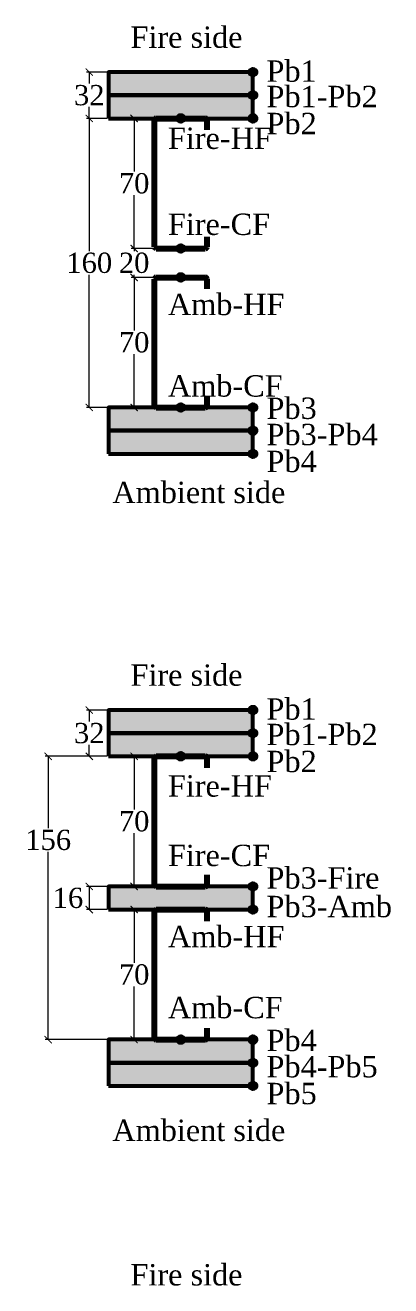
# Model space of a CAD drawing. Header units: millimetres. Extents: x 623 to 1535, y 50 to 1860.
# Drawn here: x 626 to 879, y 988 to 1860 of the extents above; entities that cross this region are included whole.
import ezdxf

# ---------------------------------------------------------------- set-up
doc = ezdxf.new("R2010")
doc.units = ezdxf.units.MM
doc.header["$PDMODE"] = 34
doc.layers.get('0').update_dxf_attribs({"lineweight": 9})
doc.layers.get('Defpoints').update_dxf_attribs({"color": 255})
doc.styles.get("Standard").update_dxf_attribs({"font": 'times.ttf'})
doc.dimstyles.new('Times new roman', dxfattribs={"dimtxt": 14, "dimasz": 5, "dimexe": 2, "dimexo": 1, "dimgap": 1, "dimtad": 0, "dimtih": 1, "dimtoh": 1, "dimtxsty": 'Standard', "dimblk": 'ARCHTICK', "dimcen": 0, "dimclrd": 256, "dimclre": 256, "dimadec": 0, "dimazin": 0, "dimtfac": 1, "dimtmove": 0, "dimatfit": 3, "dimfxl": 1, "dimlwd": -1, "dimlwe": -1, "dimarcsym": 0})

# ---------------------------------------------------------------- blocks, each defined once
blk = doc.blocks.new('Stud')
at = {"lineweight": 120}
for p, q in [((4630.24, 1668.85), (4630.24, 1756.35)), ((4631.49, 1757.6), (4665.24, 1757.6)), ((4666.49, 1756.35), (4666.49, 1749.6)), ((4666.49, 1675.6), (4666.49, 1668.85)), ((4631.49, 1667.6), (4665.24, 1667.6))]:
    blk.add_line(p, q, dxfattribs=at)
for centre, start, end in [((4631.49, 1756.35), 90, 180), ((4665.24, 1756.35), 0, 90), ((4631.49, 1668.85), 180, 270), ((4665.24, 1668.85), 270, 0)]:
    blk.add_arc(centre, 1.25, start, end, dxfattribs=at)
blk = doc.blocks.new('_ArchTick')
at = {"color": 0, "linetype": 'ByBlock', "const_width": 0.15}
blk.add_lwpolyline([(-0.5, -0.5), (0.5, 0.5)], dxfattribs=at)
blk = doc.blocks.new('*D150')
at = {"transparency": 16777216}
for p, q in [((715.29, 1354.13), (698.95, 1354.13)), ((700.95, 1354.13), (700.95, 1317.27)), ((700.95, 1264.13), (700.95, 1300.99)), ((715.29, 1264.13), (698.95, 1264.13))]:
    blk.add_line(p, q, dxfattribs=at)
at = {"layer": 'Defpoints', "color": 0, "lineweight": 53, "transparency": 16777216}
for p in [(716.29, 1354.13), (700.95, 1264.13), (716.29, 1264.13)]:
    blk.add_point(p, dxfattribs=at)
at = {"transparency": 16777216, "xscale": 5, "yscale": 5, "zscale": 5}
for p, rotation in [((700.95, 1354.13), 90), ((700.95, 1264.13), 270)]:
    blk.add_blockref('_ArchTick', p, dxfattribs=dict(at, rotation=rotation))
at = {"color": 0, "lineweight": 53, "transparency": 16777216, "insert": (700.95, 1309.13), "char_height": 14, "attachment_point": 5}
blk.add_mtext('70', dxfattribs=at)
blk = doc.blocks.new('*D151')
at = {"transparency": 16777216}
for p, q in [((715.29, 1248.13), (698.95, 1248.13)), ((700.95, 1248.13), (700.95, 1211.27)), ((700.95, 1158.13), (700.95, 1194.99)), ((715.29, 1158.13), (698.95, 1158.13))]:
    blk.add_line(p, q, dxfattribs=at)
at = {"layer": 'Defpoints', "color": 0, "lineweight": 53, "transparency": 16777216}
for p in [(716.29, 1248.13), (700.95, 1158.13), (716.29, 1158.13)]:
    blk.add_point(p, dxfattribs=at)
at = {"transparency": 16777216, "xscale": 5, "yscale": 5, "zscale": 5}
for p, rotation in [((700.95, 1248.13), 90), ((700.95, 1158.13), 270)]:
    blk.add_blockref('_ArchTick', p, dxfattribs=dict(at, rotation=rotation))
at = {"color": 0, "lineweight": 53, "transparency": 16777216, "insert": (700.95, 1203.13), "char_height": 14, "attachment_point": 5}
blk.add_mtext('70', dxfattribs=at)
blk = doc.blocks.new('*D152')
at = {"transparency": 16777216}
for p, q in [((682.17, 1386.13), (667.9, 1386.13)), ((669.9, 1386.13), (669.9, 1378.25)), ((669.9, 1354.13), (669.9, 1362.01)), ((682.17, 1354.13), (667.9, 1354.13))]:
    blk.add_line(p, q, dxfattribs=at)
at = {"layer": 'Defpoints', "color": 0, "lineweight": 53, "transparency": 16777216}
for p in [(683.17, 1386.13), (669.9, 1354.13), (683.17, 1354.13)]:
    blk.add_point(p, dxfattribs=at)
at = {"transparency": 16777216, "xscale": 5, "yscale": 5, "zscale": 5}
for p, rotation in [((669.9, 1386.13), 90), ((669.9, 1354.13), 270)]:
    blk.add_blockref('_ArchTick', p, dxfattribs=dict(at, rotation=rotation))
at = {"color": 0, "lineweight": 53, "transparency": 16777216, "insert": (669.9, 1370.13), "char_height": 14, "attachment_point": 5}
blk.add_mtext('32', dxfattribs=at)
blk = doc.blocks.new('*D157')
at = {"transparency": 16777216}
for p, q in [((715.29, 1795.47), (698.95, 1795.47)), ((700.95, 1795.47), (700.95, 1758.61)), ((700.95, 1705.47), (700.95, 1742.33)), ((715.29, 1705.47), (698.95, 1705.47))]:
    blk.add_line(p, q, dxfattribs=at)
at = {"layer": 'Defpoints', "color": 0, "lineweight": 53, "transparency": 16777216}
for p in [(716.29, 1795.47), (700.95, 1705.47), (716.29, 1705.47)]:
    blk.add_point(p, dxfattribs=at)
at = {"transparency": 16777216, "xscale": 5, "yscale": 5, "zscale": 5}
for p, rotation in [((700.95, 1795.47), 90), ((700.95, 1705.47), 270)]:
    blk.add_blockref('_ArchTick', p, dxfattribs=dict(at, rotation=rotation))
at = {"color": 0, "lineweight": 53, "transparency": 16777216, "insert": (700.95, 1750.47), "char_height": 14, "attachment_point": 5}
blk.add_mtext('70', dxfattribs=at)
blk = doc.blocks.new('*D158')
at = {"transparency": 16777216}
for p, q in [((715.29, 1705.47), (698.95, 1705.47)), ((700.95, 1705.47), (700.95, 1703.59)), ((715.29, 1685.47), (698.95, 1685.47)), ((700.95, 1685.47), (700.95, 1687.35))]:
    blk.add_line(p, q, dxfattribs=at)
at = {"layer": 'Defpoints', "color": 0, "lineweight": 53, "transparency": 16777216}
for p in [(716.29, 1705.47), (700.95, 1685.47), (716.29, 1685.47)]:
    blk.add_point(p, dxfattribs=at)
at = {"transparency": 16777216, "xscale": 5, "yscale": 5, "zscale": 5}
for p, rotation in [((700.95, 1705.47), 90), ((700.95, 1685.47), 270)]:
    blk.add_blockref('_ArchTick', p, dxfattribs=dict(at, rotation=rotation))
at = {"color": 0, "lineweight": 53, "transparency": 16777216, "insert": (700.95, 1695.47), "char_height": 14, "attachment_point": 5}
blk.add_mtext('20', dxfattribs=at)
blk = doc.blocks.new('*D159')
at = {"transparency": 16777216}
for p, q in [((715.29, 1685.47), (698.95, 1685.47)), ((700.95, 1685.47), (700.95, 1648.61)), ((700.95, 1595.47), (700.95, 1632.33)), ((715.29, 1595.47), (698.95, 1595.47))]:
    blk.add_line(p, q, dxfattribs=at)
at = {"layer": 'Defpoints', "color": 0, "lineweight": 53, "transparency": 16777216}
for p in [(716.29, 1685.47), (700.95, 1595.47), (716.29, 1595.47)]:
    blk.add_point(p, dxfattribs=at)
at = {"transparency": 16777216, "xscale": 5, "yscale": 5, "zscale": 5}
for p, rotation in [((700.95, 1685.47), 90), ((700.95, 1595.47), 270)]:
    blk.add_blockref('_ArchTick', p, dxfattribs=dict(at, rotation=rotation))
at = {"color": 0, "lineweight": 53, "transparency": 16777216, "insert": (700.95, 1640.47), "char_height": 14, "attachment_point": 5}
blk.add_mtext('70', dxfattribs=at)
blk = doc.blocks.new('*D160')
at = {"transparency": 16777216}
for p, q in [((682.17, 1827.47), (667.9, 1827.47)), ((669.9, 1827.47), (669.9, 1819.59)), ((669.9, 1795.47), (669.9, 1803.35)), ((682.17, 1795.47), (667.9, 1795.47))]:
    blk.add_line(p, q, dxfattribs=at)
at = {"layer": 'Defpoints', "color": 0, "lineweight": 53, "transparency": 16777216}
for p in [(683.17, 1827.47), (669.9, 1795.47), (683.17, 1795.47)]:
    blk.add_point(p, dxfattribs=at)
at = {"transparency": 16777216, "xscale": 5, "yscale": 5, "zscale": 5}
for p, rotation in [((669.9, 1827.47), 90), ((669.9, 1795.47), 270)]:
    blk.add_blockref('_ArchTick', p, dxfattribs=dict(at, rotation=rotation))
at = {"color": 0, "lineweight": 53, "transparency": 16777216, "insert": (669.9, 1811.47), "char_height": 14, "attachment_point": 5}
blk.add_mtext('32', dxfattribs=at)
blk = doc.blocks.new('*D161')
at = {"transparency": 16777216}
for p, q in [((682.17, 1264.13), (667.9, 1264.13)), ((669.9, 1264.13), (669.9, 1248.13)), ((682.17, 1248.13), (667.9, 1248.13))]:
    blk.add_line(p, q, dxfattribs=at)
at = {"layer": 'Defpoints', "color": 0, "lineweight": 53, "transparency": 16777216}
for p in [(683.17, 1264.13), (669.9, 1248.13), (683.17, 1248.13)]:
    blk.add_point(p, dxfattribs=at)
at = {"transparency": 16777216, "xscale": 5, "yscale": 5, "zscale": 5}
for p, rotation in [((669.9, 1264.13), 90), ((669.9, 1248.13), 270)]:
    blk.add_blockref('_ArchTick', p, dxfattribs=dict(at, rotation=rotation))
at = {"color": 0, "lineweight": 53, "transparency": 16777216, "insert": (655.17, 1256.12), "char_height": 14, "attachment_point": 5}
blk.add_mtext('16', dxfattribs=at)
blk = doc.blocks.new('*D189')
at = {"transparency": 16777216}
for p, q in [((682.17, 1795.47), (667.9, 1795.47)), ((669.9, 1795.47), (669.9, 1703.59)), ((669.9, 1595.47), (669.9, 1687.35)), ((682.17, 1595.47), (667.9, 1595.47))]:
    blk.add_line(p, q, dxfattribs=at)
at = {"layer": 'Defpoints', "color": 0, "lineweight": 53, "transparency": 16777216}
for p in [(683.17, 1795.47), (669.9, 1595.47), (683.17, 1595.47)]:
    blk.add_point(p, dxfattribs=at)
at = {"transparency": 16777216, "xscale": 5, "yscale": 5, "zscale": 5}
for p, rotation in [((669.9, 1795.47), 90), ((669.9, 1595.47), 270)]:
    blk.add_blockref('_ArchTick', p, dxfattribs=dict(at, rotation=rotation))
at = {"color": 0, "lineweight": 53, "transparency": 16777216, "insert": (669.9, 1695.47), "char_height": 14, "attachment_point": 5}
blk.add_mtext('160', dxfattribs=at)
blk = doc.blocks.new('*D236')
at = {"transparency": 16777216}
for p, q in [((682.17, 1354.13), (639.5, 1354.13)), ((641.5, 1354.13), (641.5, 1304.36)), ((641.5, 1158.13), (641.5, 1288.11)), ((682.17, 1158.13), (639.5, 1158.13))]:
    blk.add_line(p, q, dxfattribs=at)
at = {"layer": 'Defpoints', "color": 0, "lineweight": 53, "transparency": 16777216}
for p in [(683.17, 1354.13), (641.5, 1158.13), (683.17, 1158.13)]:
    blk.add_point(p, dxfattribs=at)
at = {"transparency": 16777216, "xscale": 5, "yscale": 5, "zscale": 5}
for p, rotation in [((641.5, 1354.13), 90), ((641.5, 1158.13), 270)]:
    blk.add_blockref('_ArchTick', p, dxfattribs=dict(at, rotation=rotation))
at = {"color": 0, "lineweight": 53, "transparency": 16777216, "insert": (641.5, 1296.24), "char_height": 14, "attachment_point": 5}
blk.add_mtext('156', dxfattribs=at)

msp = doc.modelspace()

# ---------------------------------------------------------------- hatches: boundary and pattern name
at = {"lineweight": 53, "true_color": 0xf7abae}
h = msp.add_hatch(color=241, dxfattribs=at)
h.dxf.hatch_style = 1
h.paths.add_polyline_path([(683.168, 1827.467), (683.168, 1811.467), (783.168, 1811.467), (783.168, 1827.467)])
at = {"lineweight": 53, "true_color": 0x2776bb}
h = msp.add_hatch(color=152, dxfattribs=at)
h.dxf.hatch_style = 1
h.paths.add_polyline_path([(785.471, 1827.467, 1), (780.865, 1827.467, 1)])
at = {"lineweight": 53, "true_color": 0xf7abae}
h = msp.add_hatch(color=241, dxfattribs=at)
h.dxf.hatch_style = 1
h.paths.add_polyline_path([(683.168, 1811.467), (683.168, 1795.467), (783.168, 1795.467), (783.168, 1811.467)])
at = {"lineweight": 53, "true_color": 0x2776bb}
h = msp.add_hatch(color=152, dxfattribs=at)
h.dxf.hatch_style = 1
h.paths.add_polyline_path([(785.471, 1811.467, 1), (780.865, 1811.467, 1)])
h = msp.add_hatch(color=152, dxfattribs=at)
h.dxf.hatch_style = 1
h.paths.add_polyline_path([(735.471, 1795.467, 1), (730.865, 1795.467, 1)])
h = msp.add_hatch(color=152, dxfattribs=at)
h.dxf.hatch_style = 1
h.paths.add_polyline_path([(785.471, 1795.467, 1), (780.865, 1795.467, 1)])
h = msp.add_hatch(color=152, dxfattribs=at)
h.dxf.hatch_style = 1
h.paths.add_polyline_path([(735.471, 1705.467, 1), (730.865, 1705.467, 1)])
h = msp.add_hatch(color=152, dxfattribs=at)
h.dxf.hatch_style = 1
h.paths.add_polyline_path([(735.471, 1685.467, 1), (730.865, 1685.467, 1)])
h = msp.add_hatch(color=152, dxfattribs=at)
h.dxf.hatch_style = 1
h.paths.add_polyline_path([(735.471, 1595.467, 1), (730.865, 1595.467, 1)])
h = msp.add_hatch(color=152, dxfattribs=at)
h.dxf.hatch_style = 1
h.paths.add_polyline_path([(785.471, 1595.467, 1), (780.865, 1595.467, 1)])
at = {"lineweight": 53, "true_color": 0xf7abae}
h = msp.add_hatch(color=241, dxfattribs=at)
h.dxf.hatch_style = 1
h.paths.add_polyline_path([(683.168, 1595.467), (683.168, 1579.467), (783.168, 1579.467), (783.168, 1595.467)])
h = msp.add_hatch(color=241, dxfattribs=at)
h.dxf.hatch_style = 1
h.paths.add_polyline_path([(683.168, 1579.467), (683.168, 1563.467), (783.168, 1563.467), (783.168, 1579.467)])
at = {"lineweight": 53, "true_color": 0x2776bb}
h = msp.add_hatch(color=152, dxfattribs=at)
h.dxf.hatch_style = 1
h.paths.add_polyline_path([(785.471, 1579.467, 1), (780.865, 1579.467, 1)])
h = msp.add_hatch(color=152, dxfattribs=at)
h.dxf.hatch_style = 1
h.paths.add_polyline_path([(785.471, 1563.467, 1), (780.865, 1563.467, 1)])
h = msp.add_hatch(color=152, dxfattribs=at)
h.dxf.hatch_style = 1
h.paths.add_polyline_path([(785.471, 1386.133, 1), (780.865, 1386.133, 1)])
at = {"lineweight": 53, "true_color": 0xf7abae}
h = msp.add_hatch(color=241, dxfattribs=at)
h.dxf.hatch_style = 1
h.paths.add_polyline_path([(683.168, 1386.133), (683.168, 1370.133), (783.168, 1370.133), (783.168, 1386.133)])
h = msp.add_hatch(color=241, dxfattribs=at)
h.dxf.hatch_style = 1
h.paths.add_polyline_path([(683.168, 1370.133), (683.168, 1354.133), (783.168, 1354.133), (783.168, 1370.133)])
at = {"lineweight": 53, "true_color": 0x2776bb}
h = msp.add_hatch(color=152, dxfattribs=at)
h.dxf.hatch_style = 1
h.paths.add_polyline_path([(785.471, 1370.133, 1), (780.865, 1370.133, 1)])
h = msp.add_hatch(color=152, dxfattribs=at)
h.dxf.hatch_style = 1
h.paths.add_polyline_path([(735.471, 1354.133, 1), (730.865, 1354.133, 1)])
h = msp.add_hatch(color=152, dxfattribs=at)
h.dxf.hatch_style = 1
h.paths.add_polyline_path([(785.471, 1354.133, 1), (780.865, 1354.133, 1)])
h = msp.add_hatch(color=152, dxfattribs=at)
h.dxf.hatch_style = 1
h.paths.add_polyline_path([(785.471, 1264.133, 1), (780.865, 1264.133, 1)])
at = {"lineweight": 53, "true_color": 0xf7abae}
h = msp.add_hatch(color=241, dxfattribs=at)
h.dxf.hatch_style = 1
h.paths.add_polyline_path([(683.168, 1264.133), (683.168, 1248.133), (783.168, 1248.133), (783.168, 1264.133)])
at = {"lineweight": 53, "true_color": 0x2776bb}
h = msp.add_hatch(color=152, dxfattribs=at)
h.dxf.hatch_style = 1
h.paths.add_polyline_path([(785.471, 1248.133, 1), (780.865, 1248.133, 1)])
h = msp.add_hatch(color=152, dxfattribs=at)
h.dxf.hatch_style = 1
h.paths.add_polyline_path([(735.471, 1158.133, 1), (730.865, 1158.133, 1)])
h = msp.add_hatch(color=152, dxfattribs=at)
h.dxf.hatch_style = 1
h.paths.add_polyline_path([(785.471, 1158.133, 1), (780.865, 1158.133, 1)])
at = {"lineweight": 53, "true_color": 0xf7abae}
h = msp.add_hatch(color=241, dxfattribs=at)
h.dxf.hatch_style = 1
h.paths.add_polyline_path([(683.168, 1158.133), (683.168, 1142.133), (783.168, 1142.133), (783.168, 1158.133)])
at = {"lineweight": 53, "true_color": 0x2776bb}
h = msp.add_hatch(color=152, dxfattribs=at)
h.dxf.hatch_style = 1
h.paths.add_polyline_path([(785.471, 1142.133, 1), (780.865, 1142.133, 1)])
at = {"lineweight": 53, "true_color": 0xf7abae}
h = msp.add_hatch(color=241, dxfattribs=at)
h.dxf.hatch_style = 1
h.paths.add_polyline_path([(683.168, 1142.133), (683.168, 1126.133), (783.168, 1126.133), (783.168, 1142.133)])
at = {"lineweight": 53, "true_color": 0x2776bb}
h = msp.add_hatch(color=152, dxfattribs=at)
h.dxf.hatch_style = 1
h.paths.add_polyline_path([(785.471, 1126.133, 1), (780.865, 1126.133, 1)])

# ---------------------------------------------------------------- linework, layer by layer
at = {"lineweight": 53}
for points in [[(683.168, 1811.467), (783.168, 1811.467), (783.168, 1827.467), (683.168, 1827.467)], [(683.168, 1795.467), (783.168, 1795.467), (783.168, 1811.467), (683.168, 1811.467)], [(683.168, 1579.467), (783.168, 1579.467), (783.168, 1595.467), (683.168, 1595.467)], [(683.168, 1563.467), (783.168, 1563.467), (783.168, 1579.467), (683.168, 1579.467)], [(683.168, 1370.133), (783.168, 1370.133), (783.168, 1386.133), (683.168, 1386.133)], [(683.168, 1354.133), (783.168, 1354.133), (783.168, 1370.133), (683.168, 1370.133)], [(683.168, 1248.133), (783.168, 1248.133), (783.168, 1264.133), (683.168, 1264.133)], [(683.168, 1142.133), (783.168, 1142.133), (783.168, 1158.133), (683.168, 1158.133)], [(683.168, 1126.133), (783.168, 1126.133), (783.168, 1142.133), (683.168, 1142.133)]]:
    msp.add_lwpolyline(points, close=True, dxfattribs=at)
for centre in [(783.168, 1827.467), (783.168, 1811.467), (733.168, 1795.467), (783.168, 1795.467), (733.168, 1705.467), (733.168, 1685.467), (733.168, 1595.467), (783.168, 1595.467), (783.168, 1579.467), (783.168, 1563.467), (783.168, 1386.133), (783.168, 1370.133), (733.168, 1354.133), (783.168, 1354.133), (783.168, 1264.133), (783.168, 1248.133), (733.168, 1158.133), (783.168, 1158.133), (783.168, 1142.133), (783.168, 1126.133)]:
    msp.add_circle(centre, 2.303, dxfattribs=at)

# ---------------------------------------------------------------- block references
at = {"lineweight": -3}
for p in [(-3915.202, 37.864), (-3915.202, -72.136), (-3915.202, -403.47), (-3915.202, -509.47)]:
    msp.add_blockref('Stud', p, dxfattribs=at)

# ---------------------------------------------------------------- texts
at = {"lineweight": 53, "char_height": 14.7814, "attachment_point": 1}
for s, insert, width in [('Fire side', (698.411, 1859.049), 75.73159), ('Pb1', (792.542, 1835.613), 41.76421), ('Pb1-Pb2', (792.542, 1817.997), 41.76421), ('Pb2', (792.542, 1799.331), 41.76421), ('Fire-HF', (724.316, 1789.115), 41.76421), ('Fire-CF', (724.316, 1729.607), 41.76421), ('Amb-HF', (724.316, 1674.17), 41.76421), ('Amb-CF', (724.316, 1617.774), 41.76421), ('Pb3', (792.542, 1602.348), 41.76421), ('Pb3-Pb4', (792.542, 1584.171), 41.76421), ('Pb4', (792.542, 1565.584), 41.76421), ('Ambient side', (685.889, 1544.123), 120.25435), ('Fire side', (698.411, 1417.714), 75.73159), ('Pb1', (792.542, 1394.279), 41.76421), ('Pb1-Pb2', (792.542, 1376.662), 41.76421), ('Pb2', (792.542, 1357.997), 41.76421), ('Fire-HF', (724.316, 1341.017), 41.76421), ('Fire-CF', (724.316, 1292.955), 41.76421), ('Pb3-Fire', (792.542, 1277.392), 97.47246), ('Pb3-Amb', (792.542, 1257.621), 41.76421), ('Amb-HF', (724.316, 1236.835), 41.76421), ('Amb-CF', (724.316, 1187.724), 41.76421), ('Pb4', (792.542, 1165.013), 41.76421), ('Pb4-Pb5', (792.542, 1146.837), 41.76421), ('Pb5', (792.542, 1128.25), 41.76421), ('Ambient side', (685.889, 1102.788), 120.25435), ('Fire side', (698.411, 1002.837), 75.73159)]:
    msp.add_mtext(s, dxfattribs=dict(at, insert=insert, width=width))

# ---------------------------------------------------------------- dimensions: what is measured, and where the dimension line sits
at = {"lineweight": 53}
for base, p1, p2, picture, middle in [((669.901, 1795.467), (683.168, 1827.467), (683.168, 1795.467), '*D160', (669.901, 1811.467)), ((669.901, 1354.133), (683.168, 1386.133), (683.168, 1354.133), '*D152', (669.901, 1370.133))]:
    dim = msp.add_linear_dim(base=base, p1=p1, p2=p2, angle=90, dimstyle='Times new roman', dxfattribs=at)
    dim.commit()
    dim.dimension.update_dxf_attribs({"geometry": picture, "text_midpoint": middle})
for base, p1, p2, text, picture, middle in [((669.901, 1595.467), (683.168, 1795.467), (683.168, 1595.467), '160', '*D189', (669.901, 1695.467)), ((700.946, 1705.467), (716.293, 1795.467), (716.293, 1705.467), '70', '*D157', (700.946, 1750.467)), ((700.946, 1264.133), (716.293, 1354.133), (716.293, 1264.133), '70', '*D150', (700.946, 1309.133))]:
    dim = msp.add_linear_dim(base=base, p1=p1, p2=p2, angle=90, text=text, dimstyle='Times new roman', dxfattribs=at)
    dim.commit()
    dim.dimension.update_dxf_attribs({"geometry": picture, "text_midpoint": middle})
dim = msp.add_linear_dim(base=(700.946, 1685.467), p1=(716.293, 1705.467), p2=(716.293, 1685.467), angle=90, dimstyle='Times new roman', override={"dimtmove": 1}, dxfattribs=at)
dim.commit()
dim.dimension.update_dxf_attribs({"geometry": '*D158', "text_midpoint": (700.946, 1695.467)})
for base, p1, p2, picture, middle in [((700.946, 1595.467), (716.293, 1685.467), (716.293, 1595.467), '*D159', (700.946, 1640.467)), ((700.946, 1158.133), (716.293, 1248.133), (716.293, 1158.133), '*D151', (700.946, 1203.133))]:
    dim = msp.add_linear_dim(base=base, p1=p1, p2=p2, angle=90, text='70', dimstyle='Times new roman', override={"dimtmove": 1}, dxfattribs=at)
    dim.commit()
    dim.dimension.update_dxf_attribs({"geometry": picture, "text_midpoint": middle})
dim = msp.add_linear_dim(base=(641.496, 1158.133), p1=(683.168, 1354.133), p2=(683.168, 1158.133), angle=90, text='156', dimstyle='Times new roman', dxfattribs=at)
dim.commit()
dim.dimension.update_dxf_attribs({"geometry": '*D236', "text_midpoint": (641.496, 1296.235), "dimtype": 160})
dim = msp.add_linear_dim(base=(669.901, 1248.133), p1=(683.168, 1264.133), p2=(683.168, 1248.133), angle=90, dimstyle='Times new roman', override={"dimtmove": 2}, dxfattribs=at)
dim.commit()
dim.dimension.update_dxf_attribs({"geometry": '*D161', "text_midpoint": (655.175, 1256.118), "dimtype": 160})

doc.saveas('drawing.dxf')
